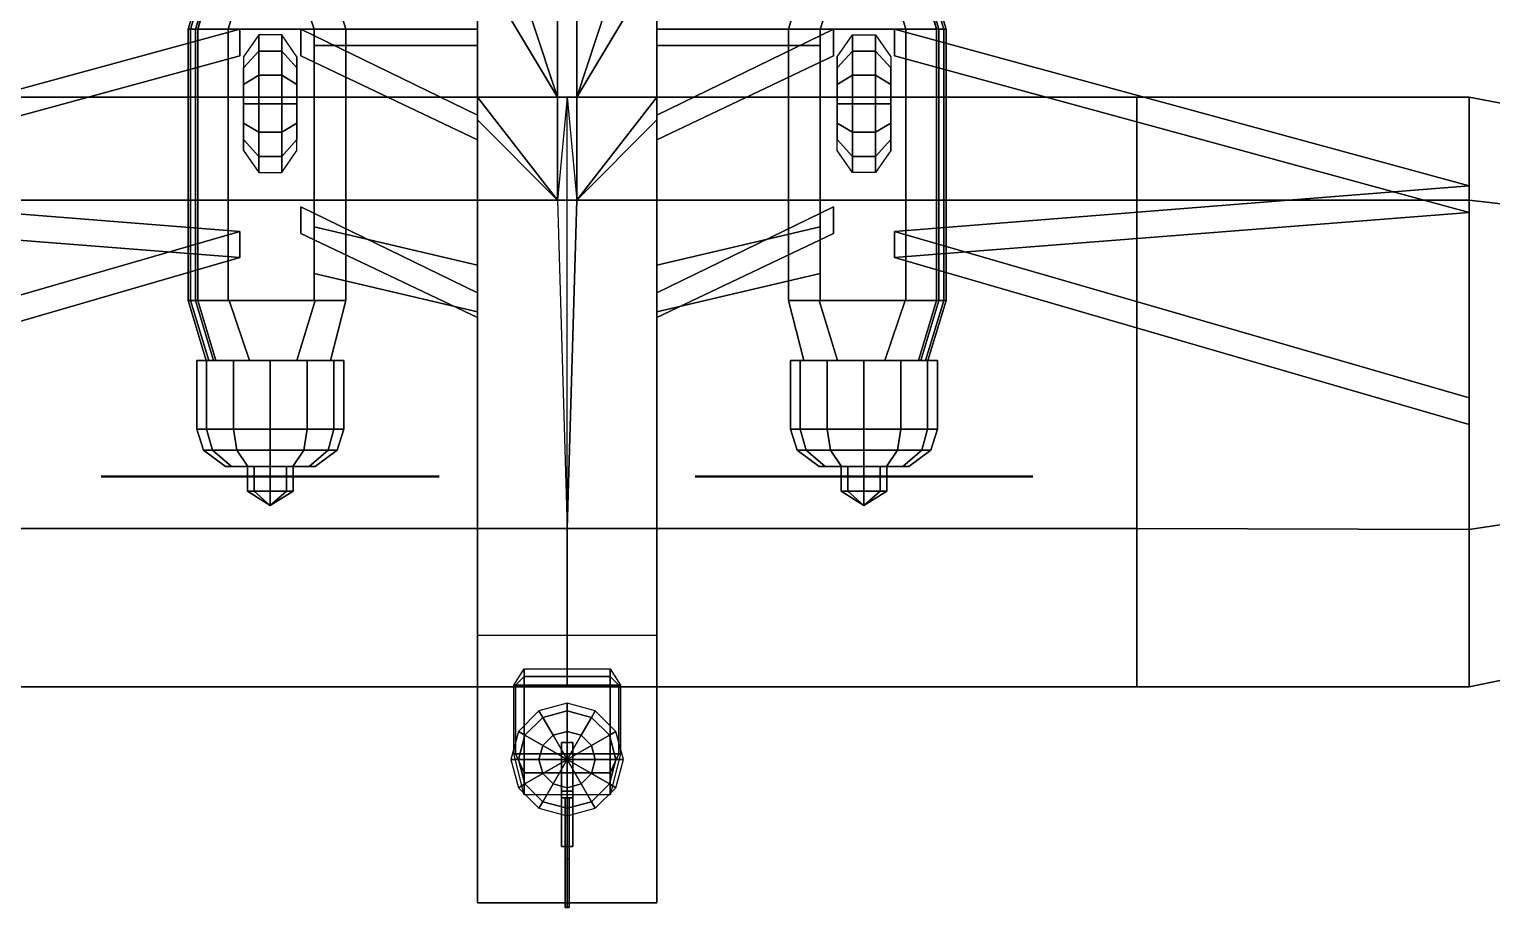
# Model space of a CAD drawing. Header units: millimetres. Extents: x -18 to 18, y -11.8 to 33.2.
# Drawn here: x -5.63 to 9.69, y -2.7 to 6.45 of the extents above; entities that cross this region are included whole.
import ezdxf

# ---------------------------------------------------------------- set-up
doc = ezdxf.new("R2010")
doc.units = ezdxf.units.MM
for name, color, linetype in [('mg', 1, 'Continuous'), ('prop', 1, 'Continuous'), ('turret', 2, 'Continuous'), ('wing1', 5, 'Continuous'), ('wing2', 6, 'Continuous')]:
    doc.layers.add(name, color=color, linetype=linetype)

msp = doc.modelspace()

# ---------------------------------------------------------------- linework, layer by layer
for points in [[(-0.62, 7.31, 2.4), (-0.94, 7.14, 2.15), (-0.94, 7.14, 2.15), (-0.1, 5.74, 2.57)], [(-0.62, 7.31, 2.4), (-0.1, 5.74, 2.57), (-0.1, 5.74, 2.57), (-0.1, 7.04, 2.51)], [(0.1, 7.04, 2.51), (0.1, 5.74, 2.57), (0.1, 5.74, 2.57), (0.62, 7.31, 2.4)], [(0.62, 7.31, 2.4), (0.1, 5.74, 2.57), (0.1, 5.74, 2.57), (0.94, 7.14, 2.15)], [(-0.94, -2.7, -0.67), (-0.94, 7.14, -0.67), (0.94, 7.14, -0.67), (0.94, -2.7, -0.67)], [(-0.94, 5.74, 2.07), (-0.94, 7.14, -0.67), (-0.94, -2.7, -0.67), (-0.94, -2.7, 2.07)], [(-0.94, 7.14, 2.15), (-0.94, 7.14, -0.67), (-0.94, 5.74, 2.07), (-0.94, 5.74, 2.29)], [(-0.94, 7.14, 2.15), (-0.94, 5.74, 2.29), (-0.94, 5.74, 2.29), (-0.1, 5.74, 2.57)], [(0.94, 7.14, 2.15), (0.1, 5.74, 2.57), (0.1, 5.74, 2.57), (0.94, 5.74, 2.29)], [(0.94, -2.7, -0.67), (0.94, 7.14, -0.67), (0.94, 5.74, 2.07), (0.94, -2.7, 2.07)], [(0.94, 5.74, 2.07), (0.94, 7.14, -0.67), (0.94, 7.14, 2.15), (0.94, 5.74, 2.29)], [(-0.1, 7.04, 2.51), (-0.1, 5.74, 2.57), (0.1, 5.74, 2.57), (0.1, 7.04, 2.51)], [(-0.94, 5.74, 2.29), (-0.94, 5.74, 2.07), (-0.94, 5.39, 2.07), (-0.94, 5.5, 2.29)], [(-0.1, 5.74, 2.57), (-0.94, 5.74, 2.29), (-0.94, 5.74, 2.29), (-0.1, 4.66, 2.57)], [(-0.94, 5.74, 2.29), (-0.94, 5.5, 2.29), (-0.94, 5.5, 2.29), (-0.1, 4.66, 2.57)], [(-0.1, 5.74, 2.57), (-0.1, 4.66, 2.57), (0.1, 4.66, 2.57), (0.1, 5.74, 2.57)], [(0.1, 5.74, 2.57), (0.1, 4.66, 2.57), (0.1, 4.66, 2.57), (0.94, 5.74, 2.29)], [(0.94, 5.74, 2.29), (0.1, 4.66, 2.57), (0.1, 4.66, 2.57), (0.94, 5.5, 2.29)], [(0.94, 5.39, 2.07), (0.94, 5.74, 2.07), (0.94, 5.74, 2.29), (0.94, 5.5, 2.29)], [(-0.1, 4.66, 2.57), (0, 1.22, 2.57), (0, 1.22, 2.57), (0.1, 4.66, 2.57)], [(0.94, -2.7, 2.07), (0.94, 0.1, 2.07), (-0.94, 0.1, 2.07), (-0.94, -2.7, 2.07)], [(-0.45, -0.33, -0.93), (-0.54, -0.42, -0.93), (-0.56, -0.42, -0.67), (-0.45, -0.25, -0.67)], [(0.45, -0.25, -0.67), (0.45, -0.33, -0.93), (-0.45, -0.33, -0.93), (-0.45, -0.25, -0.67)], [(0.54, -0.42, -0.93), (0.45, -0.33, -0.93), (0.45, -0.25, -0.67), (0.56, -0.42, -0.67)], [(-0.54, -0.42, -0.93), (-0.54, -1.14, -0.93), (-0.56, -1.14, -0.67), (-0.56, -0.42, -0.67)], [(-0.45, -0.42, -1.05), (-0.45, -0.42, -1.05), (-0.54, -0.42, -0.93), (-0.45, -0.33, -0.93)], [(-0.45, -0.42, -1.05), (-0.45, -1.14, -1.05), (-0.54, -1.14, -0.93), (-0.54, -0.42, -0.93)], [(0.45, -0.33, -0.93), (0.45, -0.42, -1.05), (-0.45, -0.42, -1.05), (-0.45, -0.33, -0.93)], [(0.45, -0.42, -1.05), (0.45, -1.14, -1.05), (-0.45, -1.14, -1.05), (-0.45, -0.42, -1.05)], [(0.45, -0.42, -1.05), (0.45, -0.42, -1.05), (0.45, -0.33, -0.93), (0.54, -0.42, -0.93)], [(0.45, -1.14, -1.05), (0.45, -0.42, -1.05), (0.54, -0.42, -0.93), (0.54, -1.14, -0.93)], [(0.54, -1.14, -0.93), (0.54, -0.42, -0.93), (0.56, -0.42, -0.67), (0.56, -1.14, -0.67)], [(-0.54, -1.14, -0.93), (-0.45, -1.34, -0.93), (-0.45, -1.57, -0.67), (-0.56, -1.14, -0.67)], [(-0.45, -1.14, -1.05), (-0.45, -1.14, -1.05), (-0.45, -1.34, -0.93), (-0.54, -1.14, -0.93)], [(0.45, -1.14, -1.05), (0.45, -1.34, -0.93), (-0.45, -1.34, -0.93), (-0.45, -1.14, -1.05)], [(0.45, -1.14, -1.05), (0.45, -1.14, -1.05), (0.54, -1.14, -0.93), (0.45, -1.34, -0.93)], [(0.45, -1.34, -0.93), (0.54, -1.14, -0.93), (0.56, -1.14, -0.67), (0.45, -1.57, -0.67)], [(0.45, -1.34, -0.93), (0.45, -1.57, -0.67), (-0.45, -1.57, -0.67), (-0.45, -1.34, -0.93)]]:
    msp.add_3dface(points)
at = {"layer": 'mg'}
for points in [[(-0.06, -1.6, -0.85), (-0.06, -1.02, -0.85), (0.06, -1.02, -0.85), (0.06, -1.6, -0.85)], [(-0.06, -1.02, -0.71), (-0.06, -1.02, -0.85), (-0.06, -1.6, -0.85), (-0.06, -1.6, -0.71)], [(0.06, -1.6, -0.71), (0.06, -1.02, -0.71), (-0.06, -1.02, -0.71), (-0.06, -1.6, -0.71)], [(0.06, -1.6, -0.85), (0.06, -1.02, -0.85), (0.06, -1.02, -0.71), (0.06, -1.6, -0.71)], [(0.06, -2.11, 2.42), (0.06, -1.53, 2.42), (-0.06, -1.53, 2.42), (-0.06, -2.11, 2.42)], [(-0.06, -1.53, 2.42), (-0.06, -1.53, 2.28), (-0.06, -2.11, 2.28), (-0.06, -2.11, 2.42)], [(-0.06, -2.11, 2.28), (-0.06, -1.53, 2.28), (0.06, -1.53, 2.28), (0.06, -2.11, 2.28)], [(0.06, -2.11, 2.28), (0.06, -1.53, 2.28), (0.06, -1.53, 2.42), (0.06, -2.11, 2.42)], [(-0.06, -1.6, -0.71), (-0.06, -1.6, -0.85), (0.06, -1.6, -0.85), (0.06, -1.6, -0.71)], [(-0.02, -2.24, -0.77), (0, -2.24, -0.75), (0, -1.6, -0.75), (-0.02, -1.6, -0.77)], [(0, -2.24, -0.79), (-0.02, -2.24, -0.77), (-0.02, -1.6, -0.77), (0, -1.6, -0.79)], [(0, -2.24, -0.75), (0.02, -2.24, -0.77), (0.02, -1.6, -0.77), (0, -1.6, -0.75)], [(0.02, -2.24, -0.77), (0, -2.24, -0.79), (0, -1.6, -0.79), (0.02, -1.6, -0.77)], [(-0.06, -2.11, 2.42), (-0.06, -2.11, 2.28), (0.06, -2.11, 2.28), (0.06, -2.11, 2.42)], [(0, -2.75, 2.34), (-0.02, -2.75, 2.36), (-0.02, -2.11, 2.36), (0, -2.11, 2.34)], [(-0.02, -2.75, 2.36), (0, -2.75, 2.38), (0, -2.11, 2.38), (-0.02, -2.11, 2.36)], [(0.02, -2.75, 2.36), (0, -2.75, 2.34), (0, -2.11, 2.34), (0.02, -2.11, 2.36)], [(0, -2.75, 2.38), (0.02, -2.75, 2.36), (0.02, -2.11, 2.36), (0, -2.11, 2.38)], [(-0.02, -2.24, -0.77), (0, -2.24, -0.79), (0.02, -2.24, -0.77), (0, -2.24, -0.75)]]:
    msp.add_3dface(points, dxfattribs=at)
at = {"layer": 'prop'}
for points in [[(-1.34, 1.77, -0.08), (-4.362, 1.77, -1.332), (-4.88, 1.77, -0.08), (-1.858, 1.77, 1.172)], [(-1.858, 1.77, 1.172), (-4.88, 1.77, -0.08), (-4.362, 1.77, 1.172), (-3.11, 1.77, 1.69)], [(-4.362, 1.76, -1.332), (-3.11, 1.76, -1.85), (-1.858, 1.76, -1.332), (-4.88, 1.76, -0.08)], [(-4.88, 1.76, -0.08), (-1.858, 1.76, -1.332), (-1.34, 1.76, -0.08), (-4.362, 1.76, 1.172)], [(-1.858, 1.77, -1.332), (-3.11, 1.77, -1.85), (-4.362, 1.77, -1.332), (-1.34, 1.77, -0.08)], [(-4.362, 1.76, 1.172), (-1.34, 1.76, -0.08), (-1.858, 1.76, 1.172), (-3.11, 1.76, 1.69)], [(4.362, 1.77, 1.172), (1.34, 1.77, -0.08), (1.858, 1.77, 1.172), (3.11, 1.77, 1.69)], [(4.88, 1.77, -0.08), (1.858, 1.77, -1.332), (1.34, 1.77, -0.08), (4.362, 1.77, 1.172)], [(1.858, 1.76, -1.332), (3.11, 1.76, -1.85), (4.362, 1.76, -1.332), (1.34, 1.76, -0.08)], [(1.34, 1.76, -0.08), (4.362, 1.76, -1.332), (4.88, 1.76, -0.08), (1.858, 1.76, 1.172)], [(4.362, 1.77, -1.332), (3.11, 1.77, -1.85), (1.858, 1.77, -1.332), (4.88, 1.77, -0.08)], [(1.858, 1.76, 1.172), (4.88, 1.76, -0.08), (4.362, 1.76, 1.172), (3.11, 1.76, 1.69)]]:
    msp.add_3dface(points, dxfattribs=at)
at = {"layer": 'turret'}
for points in [[(0, -0.689, 2.365), (0, -0.61, 2.07), (-0.295, -0.689, 2.07), (-0.255, -0.758, 2.365)], [(0.255, -0.758, 2.365), (0.295, -0.689, 2.07), (0, -0.61, 2.07), (0, -0.689, 2.365)], [(-0.255, -0.758, 2.365), (-0.295, -0.689, 2.07), (-0.511, -0.905, 2.07), (-0.443, -0.945, 2.365)], [(-0.147, -0.945, 2.581), (-0.255, -0.758, 2.365), (-0.443, -0.945, 2.365), (-0.255, -1.052, 2.581)], [(0, -0.905, 2.581), (0, -0.689, 2.365), (-0.255, -0.758, 2.365), (-0.147, -0.945, 2.581)], [(0.147, -0.945, 2.581), (0.255, -0.758, 2.365), (0, -0.689, 2.365), (0, -0.905, 2.581)], [(0.255, -1.052, 2.581), (0.443, -0.945, 2.365), (0.255, -0.758, 2.365), (0.147, -0.945, 2.581)], [(0.443, -0.945, 2.365), (0.511, -0.905, 2.07), (0.295, -0.689, 2.07), (0.255, -0.758, 2.365)], [(-0.443, -0.945, 2.365), (-0.511, -0.905, 2.07), (-0.59, -1.2, 2.07), (-0.511, -1.2, 2.365)], [(0, -1.2, 2.66), (0, -0.905, 2.581), (-0.147, -0.945, 2.581), (0, -1.2, 2.66)], [(0, -1.2, 2.66), (0.147, -0.945, 2.581), (0, -0.905, 2.581), (0, -1.2, 2.66)], [(0.511, -1.2, 2.365), (0.59, -1.2, 2.07), (0.511, -0.905, 2.07), (0.443, -0.945, 2.365)], [(-0.255, -1.052, 2.581), (-0.443, -0.945, 2.365), (-0.511, -1.2, 2.365), (-0.295, -1.2, 2.581)], [(0, -1.2, 2.66), (-0.255, -1.052, 2.581), (-0.295, -1.2, 2.581), (0, -1.2, 2.66)], [(0, -1.2, 2.66), (-0.147, -0.945, 2.581), (-0.255, -1.052, 2.581), (0, -1.2, 2.66)], [(0, -1.2, 2.66), (0.255, -1.052, 2.581), (0.147, -0.945, 2.581), (0, -1.2, 2.66)], [(0, -1.2, 2.66), (0.295, -1.2, 2.581), (0.255, -1.052, 2.581), (0, -1.2, 2.66)], [(0.295, -1.2, 2.581), (0.511, -1.2, 2.365), (0.443, -0.945, 2.365), (0.255, -1.052, 2.581)], [(-0.511, -1.2, 2.365), (-0.59, -1.2, 2.07), (-0.511, -1.495, 2.07), (-0.443, -1.455, 2.365)], [(-0.295, -1.2, 2.581), (-0.511, -1.2, 2.365), (-0.443, -1.455, 2.365), (-0.255, -1.347, 2.581)], [(0, -1.2, 2.66), (-0.295, -1.2, 2.581), (-0.255, -1.347, 2.581), (0, -1.2, 2.66)], [(0, -1.2, 2.66), (-0.255, -1.347, 2.581), (-0.147, -1.455, 2.581), (0, -1.2, 2.66)], [(0, -1.2, 2.66), (-0.147, -1.455, 2.581), (0, -1.495, 2.581), (0, -1.2, 2.66)], [(0, -1.2, 2.66), (0, -1.495, 2.581), (0.147, -1.455, 2.581), (0, -1.2, 2.66)], [(0, -1.2, 2.66), (0.147, -1.455, 2.581), (0.255, -1.347, 2.581), (0, -1.2, 2.66)], [(0, -1.2, 2.66), (0.255, -1.347, 2.581), (0.295, -1.2, 2.581), (0, -1.2, 2.66)], [(0.255, -1.347, 2.581), (0.443, -1.455, 2.365), (0.511, -1.2, 2.365), (0.295, -1.2, 2.581)], [(0.443, -1.455, 2.365), (0.511, -1.495, 2.07), (0.59, -1.2, 2.07), (0.511, -1.2, 2.365)], [(-0.255, -1.347, 2.581), (-0.443, -1.455, 2.365), (-0.255, -1.643, 2.365), (-0.147, -1.455, 2.581)], [(0.147, -1.455, 2.581), (0.255, -1.643, 2.365), (0.443, -1.455, 2.365), (0.255, -1.347, 2.581)], [(-0.443, -1.455, 2.365), (-0.511, -1.495, 2.07), (-0.295, -1.711, 2.07), (-0.255, -1.643, 2.365)], [(-0.147, -1.455, 2.581), (-0.255, -1.643, 2.365), (0, -1.711, 2.365), (0, -1.495, 2.581)], [(0, -1.495, 2.581), (0, -1.711, 2.365), (0.255, -1.643, 2.365), (0.147, -1.455, 2.581)], [(0.255, -1.643, 2.365), (0.295, -1.711, 2.07), (0.511, -1.495, 2.07), (0.443, -1.455, 2.365)], [(-0.255, -1.643, 2.365), (-0.295, -1.711, 2.07), (0, -1.79, 2.07), (0, -1.711, 2.365)], [(0, -1.711, 2.365), (0, -1.79, 2.07), (0.295, -1.711, 2.07), (0.255, -1.643, 2.365)]]:
    msp.add_3dface(points, dxfattribs=at)
at = {"layer": 'wing1'}
for points in [[(2.861, 7.08, 0.581), (2.509, 7.08, 0.229), (2.32, 6.45, 0.44), (2.65, 6.45, 0.73)], [(2.509, 7.08, 0.229), (2.509, 7.08, -0.269), (2.32, 6.45, -0.38), (2.32, 6.45, 0.44)], [(2.509, 7.08, -0.269), (2.861, 7.08, -0.621), (2.65, 6.45, -0.67), (2.32, 6.45, -0.38)], [(3.359, 7.08, 0.581), (2.861, 7.08, 0.581), (2.65, 6.45, 0.73), (3.55, 6.45, 0.73)], [(2.861, 7.08, -0.621), (3.359, 7.08, -0.621), (3.55, 6.45, -0.67), (2.65, 6.45, -0.67)], [(3.711, 7.08, 0.229), (3.359, 7.08, 0.581), (3.55, 6.45, 0.73), (3.87, 6.45, 0.44)], [(3.359, 7.08, -0.621), (3.711, 7.08, -0.269), (3.87, 6.45, -0.38), (3.55, 6.45, -0.67)], [(3.895, 6.45, -0.123), (3.87, 6.45, -0.08), (3.68, 7.08, -0.08), (3.705, 7.08, -0.123)], [(3.87, 6.45, -0.08), (3.895, 6.45, -0.037), (3.705, 7.08, -0.037), (3.68, 7.08, -0.08)], [(3.945, 6.45, -0.123), (3.895, 6.45, -0.123), (3.705, 7.08, -0.123), (3.755, 7.08, -0.123)], [(3.895, 6.45, -0.037), (3.945, 6.45, -0.037), (3.755, 7.08, -0.037), (3.705, 7.08, -0.037)], [(3.711, 7.08, -0.269), (3.711, 7.08, 0.229), (3.87, 6.45, 0.44), (3.87, 6.45, -0.38)], [(3.97, 6.45, -0.08), (3.945, 6.45, -0.123), (3.755, 7.08, -0.123), (3.78, 7.08, -0.08)], [(3.945, 6.45, -0.037), (3.97, 6.45, -0.08), (3.78, 7.08, -0.08), (3.755, 7.08, -0.037)], [(2.65, 6.45, -0.42), (0.94, 6.45, -0.42), (0.94, 6.28, -0.22), (2.65, 6.28, -0.29)], [(2.65, 6.28, -0.67), (0.94, 6.28, -0.67), (0.94, 6.45, -0.42), (2.65, 6.45, -0.42)], [(0.94, 5.29, 1.62), (0.94, 5.55, 1.62), (2.79, 6.45, -0.55), (2.79, 6.17, -0.55)], [(2.79, 6.45, -0.41), (2.79, 6.45, -0.55), (0.94, 5.55, 1.62), (0.94, 5.55, 1.74)], [(2.79, 6.17, -0.41), (2.79, 6.45, -0.41), (0.94, 5.55, 1.74), (0.94, 5.29, 1.74)], [(2.32, 3.61, 0.44), (2.65, 3.61, 0.73), (2.65, 6.45, 0.73), (2.32, 6.45, 0.44)], [(2.32, 6.45, -0.38), (2.65, 6.45, -0.67), (2.65, 3.61, -0.67), (2.32, 3.61, -0.38)], [(2.32, 6.45, 0.44), (2.32, 6.45, -0.38), (2.32, 3.61, -0.38), (2.32, 3.61, 0.44)], [(2.65, 6.45, -0.81), (2.65, 3.61, -0.81), (2.65, 3.61, -0.67), (2.65, 6.45, -0.67)], [(3.55, 6.45, -0.67), (3.55, 6.45, -0.81), (2.65, 6.45, -0.81), (2.65, 6.45, -0.67)], [(3.55, 6.45, -0.81), (3.55, 3.61, -0.81), (2.65, 3.61, -0.81), (2.65, 6.45, -0.81)], [(2.65, 6.45, 0.73), (2.65, 3.61, 0.73), (3.55, 3.61, 0.73), (3.55, 6.45, 0.73)], [(3.43, 6.45, -0.41), (3.43, 6.17, -0.41), (9.45, 4.53, 2.3), (9.45, 4.81, 2.3)], [(9.45, 4.81, 2.3), (9.45, 4.81, 2.15), (3.43, 6.45, -0.55), (3.43, 6.45, -0.41)], [(9.45, 4.81, 2.15), (9.45, 4.53, 2.15), (3.43, 6.17, -0.55), (3.43, 6.45, -0.55)], [(3.55, 3.61, -0.67), (3.55, 3.61, -0.81), (3.55, 6.45, -0.81), (3.55, 6.45, -0.67)], [(3.55, 6.45, 0.73), (3.55, 3.61, 0.73), (3.87, 3.61, 0.44), (3.87, 6.45, 0.44)], [(3.55, 3.61, -0.67), (3.55, 6.45, -0.67), (3.87, 6.45, -0.38), (3.87, 3.61, -0.38)], [(3.87, 3.61, -0.38), (3.87, 6.45, -0.38), (3.87, 6.45, 0.44), (3.87, 3.61, 0.44)], [(3.895, 6.45, -0.037), (3.87, 6.45, -0.08), (3.87, 3.61, -0.08), (3.895, 3.61, -0.037)], [(3.87, 6.45, -0.08), (3.895, 6.45, -0.123), (3.895, 3.61, -0.123), (3.87, 3.61, -0.08)], [(3.945, 6.45, -0.037), (3.895, 6.45, -0.037), (3.895, 3.61, -0.037), (3.945, 3.61, -0.037)], [(3.895, 6.45, -0.123), (3.945, 6.45, -0.123), (3.945, 3.61, -0.123), (3.895, 3.61, -0.123)], [(3.97, 6.45, -0.08), (3.945, 6.45, -0.037), (3.945, 3.61, -0.037), (3.97, 3.61, -0.08)], [(3.945, 6.45, -0.123), (3.97, 6.45, -0.08), (3.97, 3.61, -0.08), (3.945, 3.61, -0.123)], [(2.99, 6.391, -0.668), (2.99, 6.222, -0.922), (2.83, 6.045, -0.745), (2.83, 6.16, -0.573)], [(2.99, 6.222, -0.922), (2.99, 6.391, -0.668), (3.23, 6.391, -0.668), (3.23, 6.222, -0.922)], [(3.23, 6.222, -0.922), (3.23, 6.391, -0.668), (3.39, 6.16, -0.573), (3.39, 6.045, -0.745)], [(0.94, 6.28, -0.22), (0.94, 3.98, -0.22), (2.65, 4.38, -0.29), (2.65, 6.28, -0.29)], [(2.65, 4.38, -0.67), (0.94, 3.98, -0.67), (0.94, 6.28, -0.67), (2.65, 6.28, -0.67)], [(0.94, 5.29, 1.74), (0.94, 5.29, 1.62), (2.79, 6.17, -0.55), (2.79, 6.17, -0.41)], [(2.99, 6.222, -0.922), (2.99, 5.968, -1.091), (2.83, 5.873, -0.86), (2.83, 6.045, -0.745)], [(2.83, 6.045, -0.745), (2.83, 5.467, -0.86), (2.83, 5.295, -0.745), (2.83, 6.16, -0.573)], [(2.99, 5.968, -1.091), (2.99, 6.222, -0.922), (3.23, 6.222, -0.922), (3.23, 5.968, -1.091)], [(3.23, 5.968, -1.091), (3.23, 6.222, -0.922), (3.39, 6.045, -0.745), (3.39, 5.873, -0.86)], [(3.43, 6.17, -0.41), (3.43, 6.17, -0.55), (9.45, 4.53, 2.15), (9.45, 4.53, 2.3)], [(2.83, 5.873, -0.86), (2.83, 5.67, -0.9), (2.83, 5.467, -0.86), (2.83, 6.045, -0.745)], [(3.39, 5.295, -0.745), (3.39, 5.873, -0.86), (3.39, 6.045, -0.745), (3.39, 5.18, -0.573)], [(2.99, 5.968, -1.091), (2.99, 5.67, -1.15), (2.83, 5.67, -0.9), (2.83, 5.873, -0.86)], [(2.99, 5.67, -1.15), (2.99, 5.968, -1.091), (3.23, 5.968, -1.091), (3.23, 5.67, -1.15)], [(3.23, 5.67, -1.15), (3.23, 5.968, -1.091), (3.39, 5.873, -0.86), (3.39, 5.67, -0.9)], [(3.39, 5.467, -0.86), (3.39, 5.67, -0.9), (3.39, 5.873, -0.86), (3.39, 5.295, -0.745)], [(5.97, 5.74, 2.23), (0, 5.74, 2.23), (0.1, 4.66, 2.57), (5.97, 4.66, 2.5)], [(5.97, 4.66, 1.74), (0, 4.66, 1.74), (0, 5.74, 2.23), (5.97, 5.74, 2.23)], [(2.99, 5.67, -1.15), (2.99, 5.372, -1.091), (2.83, 5.467, -0.86), (2.83, 5.67, -0.9)], [(2.99, 5.372, -1.091), (2.99, 5.67, -1.15), (3.23, 5.67, -1.15), (3.23, 5.372, -1.091)], [(3.23, 5.372, -1.091), (3.23, 5.67, -1.15), (3.39, 5.67, -0.9), (3.39, 5.467, -0.86)], [(9.45, 5.74, 2.55), (5.97, 5.74, 2.23), (5.97, 4.66, 2.5), (9.45, 4.66, 2.77)], [(9.45, 4.66, 2.16), (5.97, 4.66, 1.74), (5.97, 5.74, 2.23), (9.45, 5.74, 2.55)], [(17.4, 4.23, 3.25), (9.45, 5.74, 2.55), (9.45, 4.66, 2.77), (17.4, 3.74, 3.37)], [(17.4, 3.74, 3.09), (9.45, 4.66, 2.16), (9.45, 5.74, 2.55), (17.4, 4.23, 3.25)], [(2.99, 5.372, -1.091), (2.99, 5.118, -0.922), (2.83, 5.295, -0.745), (2.83, 5.467, -0.86)], [(2.99, 5.118, -0.922), (2.99, 5.372, -1.091), (3.23, 5.372, -1.091), (3.23, 5.118, -0.922)], [(3.23, 5.118, -0.922), (3.23, 5.372, -1.091), (3.39, 5.467, -0.86), (3.39, 5.295, -0.745)], [(2.99, 5.118, -0.922), (2.99, 4.949, -0.668), (2.83, 5.18, -0.573), (2.83, 5.295, -0.745)], [(3.23, 4.949, -0.668), (3.23, 5.118, -0.922), (3.39, 5.295, -0.745), (3.39, 5.18, -0.573)], [(2.99, 4.949, -0.668), (2.99, 5.118, -0.922), (3.23, 5.118, -0.922), (3.23, 4.949, -0.668)], [(9.45, 4.81, 2.3), (9.45, 4.81, 2.15), (3.43, 4.33, -0.55), (3.43, 4.33, -0.41)], [(9.45, 4.81, 2.15), (9.45, 4.53, 2.15), (3.43, 4.06, -0.55), (3.43, 4.33, -0.55)], [(3.43, 4.33, -0.41), (3.43, 4.06, -0.41), (9.45, 4.53, 2.3), (9.45, 4.81, 2.3)], [(0.1, 4.66, 2.57), (0, 1.22, 2.57), (5.97, 1.22, 2.5), (5.97, 4.66, 2.5)], [(5.97, 1.22, 1.74), (0, 1.22, 1.74), (0, 4.66, 1.74), (5.97, 4.66, 1.74)], [(5.97, 4.66, 2.5), (5.97, 1.22, 2.5), (9.45, 1.21, 2.77), (9.45, 4.66, 2.77)], [(9.45, 1.21, 2.16), (5.97, 1.22, 1.74), (5.97, 4.66, 1.74), (9.45, 4.66, 2.16)], [(9.45, 4.66, 2.77), (9.45, 1.21, 2.77), (17.4, 2.41, 3.37), (17.4, 3.74, 3.37)], [(17.4, 2.41, 3.09), (9.45, 1.21, 2.16), (9.45, 4.66, 2.16), (17.4, 3.74, 3.09)], [(2.79, 4.59, -0.41), (2.79, 4.59, -0.55), (0.94, 3.69, 1.62), (0.94, 3.69, 1.74)], [(0.94, 3.43, 1.62), (0.94, 3.69, 1.62), (2.79, 4.59, -0.55), (2.79, 4.31, -0.55)], [(2.79, 4.31, -0.41), (2.79, 4.59, -0.41), (0.94, 3.69, 1.74), (0.94, 3.43, 1.74)], [(3.43, 4.06, -0.41), (3.43, 4.06, -0.55), (9.45, 4.53, 2.15), (9.45, 4.53, 2.3)], [(2.65, 4.38, -0.29), (0.94, 3.98, -0.22), (0.94, 3.49, -0.42), (2.65, 3.89, -0.42)], [(2.65, 3.89, -0.42), (0.94, 3.49, -0.42), (0.94, 3.98, -0.67), (2.65, 4.38, -0.67)], [(0.94, 3.43, 1.74), (0.94, 3.43, 1.62), (2.79, 4.31, -0.55), (2.79, 4.31, -0.41)], [(3.43, 4.33, -0.41), (3.43, 4.06, -0.41), (9.45, 2.31, 2.3), (9.45, 2.59, 2.3)], [(9.45, 2.59, 2.15), (9.45, 2.31, 2.15), (3.43, 4.06, -0.55), (3.43, 4.33, -0.55)], [(9.45, 2.59, 2.3), (9.45, 2.59, 2.15), (3.43, 4.33, -0.55), (3.43, 4.33, -0.41)], [(3.43, 4.06, -0.41), (3.43, 4.06, -0.55), (9.45, 2.31, 2.15), (9.45, 2.31, 2.3)], [(2.479, 2.98, 0.229), (2.831, 2.98, 0.581), (2.64, 3.61, 0.73), (2.32, 3.61, 0.44)], [(2.479, 2.98, -0.269), (2.479, 2.98, 0.229), (2.32, 3.61, 0.44), (2.32, 3.61, -0.38)], [(2.831, 2.98, -0.621), (2.479, 2.98, -0.269), (2.32, 3.61, -0.38), (2.64, 3.61, -0.67)], [(2.831, 2.98, 0.581), (3.329, 2.98, 0.581), (3.54, 3.61, 0.73), (2.64, 3.61, 0.73)], [(3.329, 2.98, -0.621), (2.831, 2.98, -0.621), (2.64, 3.61, -0.67), (3.54, 3.61, -0.67)], [(2.65, 3.61, -0.67), (2.65, 3.61, -0.81), (3.55, 3.61, -0.81), (3.55, 3.61, -0.67)], [(3.329, 2.98, 0.581), (3.681, 2.98, 0.229), (3.87, 3.61, 0.44), (3.54, 3.61, 0.73)], [(3.681, 2.98, -0.269), (3.329, 2.98, -0.621), (3.54, 3.61, -0.67), (3.87, 3.61, -0.38)], [(3.895, 3.61, -0.037), (3.87, 3.61, -0.08), (3.68, 2.98, -0.08), (3.705, 2.98, -0.037)], [(3.87, 3.61, -0.08), (3.895, 3.61, -0.123), (3.705, 2.98, -0.123), (3.68, 2.98, -0.08)], [(3.681, 2.98, 0.229), (3.681, 2.98, -0.269), (3.87, 3.61, -0.38), (3.87, 3.61, 0.44)], [(3.945, 3.61, -0.037), (3.895, 3.61, -0.037), (3.705, 2.98, -0.037), (3.755, 2.98, -0.037)], [(3.895, 3.61, -0.123), (3.945, 3.61, -0.123), (3.755, 2.98, -0.123), (3.705, 2.98, -0.123)], [(3.97, 3.61, -0.08), (3.945, 3.61, -0.037), (3.755, 2.98, -0.037), (3.78, 2.98, -0.08)], [(3.945, 3.61, -0.123), (3.97, 3.61, -0.08), (3.78, 2.98, -0.08), (3.755, 2.98, -0.123)], [(2.34, 2.26, -0.08), (2.443, 2.26, 0.305), (2.443, 2.98, 0.305), (2.34, 2.98, -0.08)], [(2.443, 2.26, -0.465), (2.34, 2.26, -0.08), (2.34, 2.98, -0.08), (2.443, 2.98, -0.465)], [(2.443, 2.26, 0.305), (2.725, 2.26, 0.587), (2.725, 2.98, 0.587), (2.443, 2.98, 0.305)], [(2.725, 2.26, -0.747), (2.443, 2.26, -0.465), (2.443, 2.98, -0.465), (2.725, 2.98, -0.747)], [(3.11, 2.26, -0.85), (2.725, 2.26, -0.747), (2.725, 2.98, -0.747), (3.11, 2.98, -0.85)], [(2.725, 2.26, 0.587), (3.11, 2.26, 0.69), (3.11, 2.98, 0.69), (2.725, 2.98, 0.587)], [(3.495, 2.26, -0.747), (3.11, 2.26, -0.85), (3.11, 2.98, -0.85), (3.495, 2.98, -0.747)], [(3.11, 2.26, 0.69), (3.495, 2.26, 0.587), (3.495, 2.98, 0.587), (3.11, 2.98, 0.69)], [(3.495, 2.26, 0.587), (3.777, 2.26, 0.305), (3.777, 2.98, 0.305), (3.495, 2.98, 0.587)], [(3.777, 2.26, -0.465), (3.495, 2.26, -0.747), (3.495, 2.98, -0.747), (3.777, 2.98, -0.465)], [(3.777, 2.26, 0.305), (3.88, 2.26, -0.08), (3.88, 2.98, -0.08), (3.777, 2.98, 0.305)], [(3.88, 2.26, -0.08), (3.777, 2.26, -0.465), (3.777, 2.98, -0.465), (3.88, 2.98, -0.08)], [(17.4, 2.41, 3.37), (9.45, 1.21, 2.77), (9.45, -0.44, 2.55), (17.4, 1.2, 3.25)], [(17.4, 1.2, 3.25), (9.45, -0.44, 2.55), (9.45, 1.21, 2.16), (17.4, 2.41, 3.09)], [(2.34, 2.26, -0.08), (2.443, 2.26, -0.465), (2.504, 2.04, -0.43), (2.41, 2.04, -0.08)], [(2.443, 2.26, 0.305), (2.34, 2.26, -0.08), (2.41, 2.04, -0.08), (2.504, 2.04, 0.27)], [(2.725, 2.26, 0.587), (2.443, 2.26, 0.305), (2.504, 2.04, 0.27), (2.76, 2.04, 0.526)], [(2.443, 2.26, -0.465), (2.725, 2.26, -0.747), (2.76, 2.04, -0.686), (2.504, 2.04, -0.43)], [(2.725, 2.26, -0.747), (3.11, 2.26, -0.85), (3.11, 2.04, -0.78), (2.76, 2.04, -0.686)], [(3.11, 2.26, 0.69), (2.725, 2.26, 0.587), (2.76, 2.04, 0.526), (3.11, 2.04, 0.62)], [(3.11, 2.26, -0.85), (3.495, 2.26, -0.747), (3.46, 2.04, -0.686), (3.11, 2.04, -0.78)], [(3.495, 2.26, 0.587), (3.11, 2.26, 0.69), (3.11, 2.04, 0.62), (3.46, 2.04, 0.526)], [(3.777, 2.26, 0.305), (3.495, 2.26, 0.587), (3.46, 2.04, 0.526), (3.716, 2.04, 0.27)], [(3.495, 2.26, -0.747), (3.777, 2.26, -0.465), (3.716, 2.04, -0.43), (3.46, 2.04, -0.686)], [(3.777, 2.26, -0.465), (3.88, 2.26, -0.08), (3.81, 2.04, -0.08), (3.716, 2.04, -0.43)], [(3.88, 2.26, -0.08), (3.777, 2.26, 0.305), (3.716, 2.04, 0.27), (3.81, 2.04, -0.08)], [(2.41, 2.04, -0.08), (2.504, 2.04, -0.43), (2.703, 1.87, -0.315), (2.64, 1.87, -0.08)], [(2.504, 2.04, 0.27), (2.41, 2.04, -0.08), (2.64, 1.87, -0.08), (2.703, 1.87, 0.155)], [(2.76, 2.04, 0.526), (2.504, 2.04, 0.27), (2.703, 1.87, 0.155), (2.875, 1.87, 0.327)], [(2.504, 2.04, -0.43), (2.76, 2.04, -0.686), (2.875, 1.87, -0.487), (2.703, 1.87, -0.315)], [(3.11, 2.04, 0.62), (2.76, 2.04, 0.526), (2.875, 1.87, 0.327), (3.11, 1.87, 0.39)], [(2.76, 2.04, -0.686), (3.11, 2.04, -0.78), (3.11, 1.87, -0.55), (2.875, 1.87, -0.487)], [(3.46, 2.04, 0.526), (3.11, 2.04, 0.62), (3.11, 1.87, 0.39), (3.345, 1.87, 0.327)], [(3.11, 2.04, -0.78), (3.46, 2.04, -0.686), (3.345, 1.87, -0.487), (3.11, 1.87, -0.55)], [(3.716, 2.04, 0.27), (3.46, 2.04, 0.526), (3.345, 1.87, 0.327), (3.517, 1.87, 0.155)], [(3.46, 2.04, -0.686), (3.716, 2.04, -0.43), (3.517, 1.87, -0.315), (3.345, 1.87, -0.487)], [(3.716, 2.04, -0.43), (3.81, 2.04, -0.08), (3.58, 1.87, -0.08), (3.517, 1.87, -0.315)], [(3.81, 2.04, -0.08), (3.716, 2.04, 0.27), (3.517, 1.87, 0.155), (3.58, 1.87, -0.08)], [(2.64, 1.87, -0.08), (2.703, 1.87, -0.315), (2.94, 1.87, -0.25), (2.87, 1.87, -0.08)], [(2.703, 1.87, 0.155), (2.64, 1.87, -0.08), (2.87, 1.87, -0.08), (2.94, 1.87, 0.09)], [(2.703, 1.87, -0.315), (2.875, 1.87, -0.487), (2.94, 1.87, -0.25)], [(2.875, 1.87, 0.327), (2.703, 1.87, 0.155), (2.94, 1.87, 0.09)], [(2.87, 1.61, -0.08), (2.94, 1.61, 0.09), (2.94, 1.87, 0.09), (2.87, 1.87, -0.08)], [(2.94, 1.61, -0.25), (2.87, 1.61, -0.08), (2.87, 1.87, -0.08), (2.94, 1.87, -0.25)], [(3.11, 1.87, 0.39), (2.875, 1.87, 0.327), (2.94, 1.87, 0.09), (3.11, 1.87, 0.16)], [(2.875, 1.87, -0.487), (3.11, 1.87, -0.55), (3.11, 1.87, -0.32), (2.94, 1.87, -0.25)], [(2.94, 1.61, 0.09), (3.11, 1.61, 0.16), (3.11, 1.87, 0.16), (2.94, 1.87, 0.09)], [(3.11, 1.61, -0.32), (2.94, 1.61, -0.25), (2.94, 1.87, -0.25), (3.11, 1.87, -0.32)], [(3.11, 1.61, 0.16), (3.28, 1.61, 0.09), (3.28, 1.87, 0.09), (3.11, 1.87, 0.16)], [(3.28, 1.61, -0.25), (3.11, 1.61, -0.32), (3.11, 1.87, -0.32), (3.28, 1.87, -0.25)], [(3.345, 1.87, 0.327), (3.11, 1.87, 0.39), (3.11, 1.87, 0.16), (3.28, 1.87, 0.09)], [(3.11, 1.87, -0.55), (3.345, 1.87, -0.487), (3.28, 1.87, -0.25), (3.11, 1.87, -0.32)], [(3.28, 1.61, 0.09), (3.35, 1.61, -0.08), (3.35, 1.87, -0.08), (3.28, 1.87, 0.09)], [(3.35, 1.61, -0.08), (3.28, 1.61, -0.25), (3.28, 1.87, -0.25), (3.35, 1.87, -0.08)], [(3.517, 1.87, 0.155), (3.345, 1.87, 0.327), (3.28, 1.87, 0.09)], [(3.58, 1.87, -0.08), (3.517, 1.87, 0.155), (3.28, 1.87, 0.09), (3.35, 1.87, -0.08)], [(3.517, 1.87, -0.315), (3.58, 1.87, -0.08), (3.35, 1.87, -0.08), (3.28, 1.87, -0.25)], [(3.345, 1.87, -0.487), (3.517, 1.87, -0.315), (3.28, 1.87, -0.25)], [(2.87, 1.61, -0.08), (2.94, 1.61, -0.25), (3.11, 1.46, -0.08)], [(2.94, 1.61, 0.09), (2.87, 1.61, -0.08), (3.11, 1.46, -0.08)], [(2.94, 1.61, -0.25), (3.11, 1.61, -0.32), (3.11, 1.46, -0.08)], [(3.11, 1.61, 0.16), (2.94, 1.61, 0.09), (3.11, 1.46, -0.08)], [(3.11, 1.61, -0.32), (3.28, 1.61, -0.25), (3.11, 1.46, -0.08)], [(3.28, 1.61, -0.25), (3.35, 1.61, -0.08), (3.11, 1.46, -0.08)], [(3.35, 1.61, -0.08), (3.28, 1.61, 0.09), (3.11, 1.46, -0.08)], [(3.28, 1.61, 0.09), (3.11, 1.61, 0.16), (3.11, 1.46, -0.08)], [(5.97, 1.22, 2.5), (0, 1.22, 2.57), (0, -0.44, 2.23), (5.97, -0.44, 2.23)], [(5.97, -0.44, 2.23), (0, -0.44, 2.23), (0, 1.22, 1.74), (5.97, 1.22, 1.74)], [(9.45, 1.21, 2.77), (5.97, 1.22, 2.5), (5.97, -0.44, 2.23), (9.45, -0.44, 2.55)], [(9.45, -0.44, 2.55), (5.97, -0.44, 2.23), (5.97, 1.22, 1.74), (9.45, 1.21, 2.16)]]:
    msp.add_3dface(points, dxfattribs=at)
at = {"layer": 'wing2'}
for points in [[(-3.945, 6.45, -0.037), (-3.97, 6.45, -0.08), (-3.78, 7.08, -0.08), (-3.755, 7.08, -0.037)], [(-3.97, 6.45, -0.08), (-3.945, 6.45, -0.123), (-3.755, 7.08, -0.123), (-3.78, 7.08, -0.08)], [(-3.895, 6.45, -0.037), (-3.945, 6.45, -0.037), (-3.755, 7.08, -0.037), (-3.705, 7.08, -0.037)], [(-3.945, 6.45, -0.123), (-3.895, 6.45, -0.123), (-3.705, 7.08, -0.123), (-3.755, 7.08, -0.123)], [(-3.87, 6.45, -0.08), (-3.895, 6.45, -0.037), (-3.705, 7.08, -0.037), (-3.68, 7.08, -0.08)], [(-3.895, 6.45, -0.123), (-3.87, 6.45, -0.08), (-3.68, 7.08, -0.08), (-3.705, 7.08, -0.123)], [(-3.711, 7.08, 0.229), (-3.359, 7.08, 0.581), (-3.55, 6.45, 0.73), (-3.87, 6.45, 0.44)], [(-3.711, 7.08, -0.269), (-3.711, 7.08, 0.229), (-3.87, 6.45, 0.44), (-3.87, 6.45, -0.38)], [(-3.359, 7.08, -0.621), (-3.711, 7.08, -0.269), (-3.87, 6.45, -0.38), (-3.55, 6.45, -0.67)], [(-3.359, 7.08, 0.581), (-2.861, 7.08, 0.581), (-2.65, 6.45, 0.73), (-3.55, 6.45, 0.73)], [(-2.861, 7.08, -0.621), (-3.359, 7.08, -0.621), (-3.55, 6.45, -0.67), (-2.65, 6.45, -0.67)], [(-2.861, 7.08, 0.581), (-2.509, 7.08, 0.229), (-2.32, 6.45, 0.44), (-2.65, 6.45, 0.73)], [(-2.509, 7.08, -0.269), (-2.861, 7.08, -0.621), (-2.65, 6.45, -0.67), (-2.32, 6.45, -0.38)], [(-2.509, 7.08, 0.229), (-2.509, 7.08, -0.269), (-2.32, 6.45, -0.38), (-2.32, 6.45, 0.44)], [(-9.45, 4.81, 2.15), (-9.45, 4.53, 2.15), (-3.43, 6.17, -0.55), (-3.43, 6.45, -0.55)], [(-9.45, 4.81, 2.3), (-9.45, 4.81, 2.15), (-3.43, 6.45, -0.55), (-3.43, 6.45, -0.41)], [(-3.43, 6.45, -0.41), (-3.43, 6.17, -0.41), (-9.45, 4.53, 2.3), (-9.45, 4.81, 2.3)], [(-3.945, 6.45, -0.123), (-3.97, 6.45, -0.08), (-3.97, 3.61, -0.08), (-3.945, 3.61, -0.123)], [(-3.97, 6.45, -0.08), (-3.945, 6.45, -0.037), (-3.945, 3.61, -0.037), (-3.97, 3.61, -0.08)], [(-3.895, 6.45, -0.123), (-3.945, 6.45, -0.123), (-3.945, 3.61, -0.123), (-3.895, 3.61, -0.123)], [(-3.945, 6.45, -0.037), (-3.895, 6.45, -0.037), (-3.895, 3.61, -0.037), (-3.945, 3.61, -0.037)], [(-3.87, 6.45, -0.08), (-3.895, 6.45, -0.123), (-3.895, 3.61, -0.123), (-3.87, 3.61, -0.08)], [(-3.895, 6.45, -0.037), (-3.87, 6.45, -0.08), (-3.87, 3.61, -0.08), (-3.895, 3.61, -0.037)], [(-3.55, 6.45, 0.73), (-3.55, 3.61, 0.73), (-3.87, 3.61, 0.44), (-3.87, 6.45, 0.44)], [(-3.55, 3.61, -0.67), (-3.55, 6.45, -0.67), (-3.87, 6.45, -0.38), (-3.87, 3.61, -0.38)], [(-3.87, 3.61, -0.38), (-3.87, 6.45, -0.38), (-3.87, 6.45, 0.44), (-3.87, 3.61, 0.44)], [(-3.55, 3.61, -0.67), (-3.55, 3.61, -0.81), (-3.55, 6.45, -0.81), (-3.55, 6.45, -0.67)], [(-3.55, 6.45, -0.67), (-3.55, 6.45, -0.81), (-2.65, 6.45, -0.81), (-2.65, 6.45, -0.67)], [(-3.55, 6.45, -0.81), (-3.55, 3.61, -0.81), (-2.65, 3.61, -0.81), (-2.65, 6.45, -0.81)], [(-2.65, 6.45, 0.73), (-2.65, 3.61, 0.73), (-3.55, 3.61, 0.73), (-3.55, 6.45, 0.73)], [(-2.79, 6.17, -0.41), (-2.79, 6.45, -0.41), (-0.94, 5.55, 1.74), (-0.94, 5.29, 1.74)], [(-2.79, 6.45, -0.41), (-2.79, 6.45, -0.55), (-0.94, 5.55, 1.62), (-0.94, 5.55, 1.74)], [(-0.94, 5.29, 1.62), (-0.94, 5.55, 1.62), (-2.79, 6.45, -0.55), (-2.79, 6.17, -0.55)], [(-2.65, 6.45, -0.81), (-2.65, 3.61, -0.81), (-2.65, 3.61, -0.67), (-2.65, 6.45, -0.67)], [(-2.32, 3.61, 0.44), (-2.65, 3.61, 0.73), (-2.65, 6.45, 0.73), (-2.32, 6.45, 0.44)], [(-2.32, 6.45, -0.38), (-2.65, 6.45, -0.67), (-2.65, 3.61, -0.67), (-2.32, 3.61, -0.38)], [(-2.65, 6.45, -0.42), (-0.94, 6.45, -0.42), (-0.94, 6.28, -0.22), (-2.65, 6.28, -0.29)], [(-2.65, 6.28, -0.67), (-0.94, 6.28, -0.67), (-0.94, 6.45, -0.42), (-2.65, 6.45, -0.42)], [(-2.32, 6.45, 0.44), (-2.32, 6.45, -0.38), (-2.32, 3.61, -0.38), (-2.32, 3.61, 0.44)], [(-3.23, 6.222, -0.922), (-3.23, 6.391, -0.668), (-3.39, 6.16, -0.573), (-3.39, 6.045, -0.745)], [(-2.99, 6.222, -0.922), (-2.99, 6.391, -0.668), (-3.23, 6.391, -0.668), (-3.23, 6.222, -0.922)], [(-2.99, 6.391, -0.668), (-2.99, 6.222, -0.922), (-2.83, 6.045, -0.745), (-2.83, 6.16, -0.573)], [(-3.43, 6.17, -0.41), (-3.43, 6.17, -0.55), (-9.45, 4.53, 2.15), (-9.45, 4.53, 2.3)], [(-3.23, 5.968, -1.091), (-3.23, 6.222, -0.922), (-3.39, 6.045, -0.745), (-3.39, 5.873, -0.86)], [(-2.99, 5.968, -1.091), (-2.99, 6.222, -0.922), (-3.23, 6.222, -0.922), (-3.23, 5.968, -1.091)], [(-2.99, 6.222, -0.922), (-2.99, 5.968, -1.091), (-2.83, 5.873, -0.86), (-2.83, 6.045, -0.745)], [(-2.83, 6.045, -0.745), (-2.83, 5.467, -0.86), (-2.83, 5.295, -0.745), (-2.83, 6.16, -0.573)], [(-0.94, 5.29, 1.74), (-0.94, 5.29, 1.62), (-2.79, 6.17, -0.55), (-2.79, 6.17, -0.41)], [(-0.94, 6.28, -0.22), (-0.94, 3.98, -0.22), (-2.65, 4.38, -0.29), (-2.65, 6.28, -0.29)], [(-2.65, 4.38, -0.67), (-0.94, 3.98, -0.67), (-0.94, 6.28, -0.67), (-2.65, 6.28, -0.67)], [(-3.39, 5.295, -0.745), (-3.39, 5.873, -0.86), (-3.39, 6.045, -0.745), (-3.39, 5.18, -0.573)], [(-2.83, 5.873, -0.86), (-2.83, 5.67, -0.9), (-2.83, 5.467, -0.86), (-2.83, 6.045, -0.745)], [(-3.23, 5.67, -1.15), (-3.23, 5.968, -1.091), (-3.39, 5.873, -0.86), (-3.39, 5.67, -0.9)], [(-3.39, 5.467, -0.86), (-3.39, 5.67, -0.9), (-3.39, 5.873, -0.86), (-3.39, 5.295, -0.745)], [(-2.99, 5.67, -1.15), (-2.99, 5.968, -1.091), (-3.23, 5.968, -1.091), (-3.23, 5.67, -1.15)], [(-2.99, 5.968, -1.091), (-2.99, 5.67, -1.15), (-2.83, 5.67, -0.9), (-2.83, 5.873, -0.86)], [(-5.97, 4.66, 1.74), (0, 4.66, 1.74), (0, 5.74, 2.23), (-5.97, 5.74, 2.23)], [(-5.97, 5.74, 2.23), (0, 5.74, 2.23), (-0.1, 4.66, 2.57), (-5.97, 4.66, 2.5)], [(-3.23, 5.372, -1.091), (-3.23, 5.67, -1.15), (-3.39, 5.67, -0.9), (-3.39, 5.467, -0.86)], [(-2.99, 5.372, -1.091), (-2.99, 5.67, -1.15), (-3.23, 5.67, -1.15), (-3.23, 5.372, -1.091)], [(-2.99, 5.67, -1.15), (-2.99, 5.372, -1.091), (-2.83, 5.467, -0.86), (-2.83, 5.67, -0.9)], [(-3.23, 5.118, -0.922), (-3.23, 5.372, -1.091), (-3.39, 5.467, -0.86), (-3.39, 5.295, -0.745)], [(-2.99, 5.118, -0.922), (-2.99, 5.372, -1.091), (-3.23, 5.372, -1.091), (-3.23, 5.118, -0.922)], [(-2.99, 5.372, -1.091), (-2.99, 5.118, -0.922), (-2.83, 5.295, -0.745), (-2.83, 5.467, -0.86)], [(-3.23, 4.949, -0.668), (-3.23, 5.118, -0.922), (-3.39, 5.295, -0.745), (-3.39, 5.18, -0.573)], [(-2.99, 5.118, -0.922), (-2.99, 4.949, -0.668), (-2.83, 5.18, -0.573), (-2.83, 5.295, -0.745)], [(-2.99, 4.949, -0.668), (-2.99, 5.118, -0.922), (-3.23, 5.118, -0.922), (-3.23, 4.949, -0.668)], [(-3.43, 4.33, -0.41), (-3.43, 4.06, -0.41), (-9.45, 4.53, 2.3), (-9.45, 4.81, 2.3)], [(-9.45, 4.81, 2.15), (-9.45, 4.53, 2.15), (-3.43, 4.06, -0.55), (-3.43, 4.33, -0.55)], [(-9.45, 4.81, 2.3), (-9.45, 4.81, 2.15), (-3.43, 4.33, -0.55), (-3.43, 4.33, -0.41)], [(-5.97, 1.22, 1.74), (0, 1.22, 1.74), (0, 4.66, 1.74), (-5.97, 4.66, 1.74)], [(-0.1, 4.66, 2.57), (0, 1.22, 2.57), (-5.97, 1.22, 2.5), (-5.97, 4.66, 2.5)], [(-3.43, 4.06, -0.41), (-3.43, 4.06, -0.55), (-9.45, 4.53, 2.15), (-9.45, 4.53, 2.3)], [(-2.79, 4.31, -0.41), (-2.79, 4.59, -0.41), (-0.94, 3.69, 1.74), (-0.94, 3.43, 1.74)], [(-0.94, 3.43, 1.62), (-0.94, 3.69, 1.62), (-2.79, 4.59, -0.55), (-2.79, 4.31, -0.55)], [(-2.79, 4.59, -0.41), (-2.79, 4.59, -0.55), (-0.94, 3.69, 1.62), (-0.94, 3.69, 1.74)], [(-9.45, 2.59, 2.3), (-9.45, 2.59, 2.15), (-3.43, 4.33, -0.55), (-3.43, 4.33, -0.41)], [(-9.45, 2.59, 2.15), (-9.45, 2.31, 2.15), (-3.43, 4.06, -0.55), (-3.43, 4.33, -0.55)], [(-3.43, 4.33, -0.41), (-3.43, 4.06, -0.41), (-9.45, 2.31, 2.3), (-9.45, 2.59, 2.3)], [(-0.94, 3.43, 1.74), (-0.94, 3.43, 1.62), (-2.79, 4.31, -0.55), (-2.79, 4.31, -0.41)], [(-2.65, 3.89, -0.42), (-0.94, 3.49, -0.42), (-0.94, 3.98, -0.67), (-2.65, 4.38, -0.67)], [(-2.65, 4.38, -0.29), (-0.94, 3.98, -0.22), (-0.94, 3.49, -0.42), (-2.65, 3.89, -0.42)], [(-3.43, 4.06, -0.41), (-3.43, 4.06, -0.55), (-9.45, 2.31, 2.15), (-9.45, 2.31, 2.3)], [(-3.945, 3.61, -0.123), (-3.97, 3.61, -0.08), (-3.78, 2.98, -0.08), (-3.755, 2.98, -0.123)], [(-3.97, 3.61, -0.08), (-3.945, 3.61, -0.037), (-3.755, 2.98, -0.037), (-3.78, 2.98, -0.08)], [(-3.895, 3.61, -0.123), (-3.945, 3.61, -0.123), (-3.755, 2.98, -0.123), (-3.705, 2.98, -0.123)], [(-3.945, 3.61, -0.037), (-3.895, 3.61, -0.037), (-3.705, 2.98, -0.037), (-3.755, 2.98, -0.037)], [(-3.87, 3.61, -0.08), (-3.895, 3.61, -0.123), (-3.705, 2.98, -0.123), (-3.68, 2.98, -0.08)], [(-3.895, 3.61, -0.037), (-3.87, 3.61, -0.08), (-3.68, 2.98, -0.08), (-3.705, 2.98, -0.037)], [(-3.681, 2.98, -0.269), (-3.329, 2.98, -0.621), (-3.54, 3.61, -0.67), (-3.87, 3.61, -0.38)], [(-3.681, 2.98, 0.229), (-3.681, 2.98, -0.269), (-3.87, 3.61, -0.38), (-3.87, 3.61, 0.44)], [(-3.329, 2.98, 0.581), (-3.681, 2.98, 0.229), (-3.87, 3.61, 0.44), (-3.54, 3.61, 0.73)], [(-2.65, 3.61, -0.67), (-2.65, 3.61, -0.81), (-3.55, 3.61, -0.81), (-3.55, 3.61, -0.67)], [(-3.329, 2.98, -0.621), (-2.831, 2.98, -0.621), (-2.64, 3.61, -0.67), (-3.54, 3.61, -0.67)], [(-2.831, 2.98, 0.581), (-3.329, 2.98, 0.581), (-3.54, 3.61, 0.73), (-2.64, 3.61, 0.73)], [(-2.831, 2.98, -0.621), (-2.479, 2.98, -0.269), (-2.32, 3.61, -0.38), (-2.64, 3.61, -0.67)], [(-2.479, 2.98, 0.229), (-2.831, 2.98, 0.581), (-2.64, 3.61, 0.73), (-2.32, 3.61, 0.44)], [(-2.479, 2.98, -0.269), (-2.479, 2.98, 0.229), (-2.32, 3.61, 0.44), (-2.32, 3.61, -0.38)], [(-3.777, 2.26, 0.305), (-3.88, 2.26, -0.08), (-3.88, 2.98, -0.08), (-3.777, 2.98, 0.305)], [(-3.88, 2.26, -0.08), (-3.777, 2.26, -0.465), (-3.777, 2.98, -0.465), (-3.88, 2.98, -0.08)], [(-3.777, 2.26, -0.465), (-3.495, 2.26, -0.747), (-3.495, 2.98, -0.747), (-3.777, 2.98, -0.465)], [(-3.495, 2.26, 0.587), (-3.777, 2.26, 0.305), (-3.777, 2.98, 0.305), (-3.495, 2.98, 0.587)], [(-3.495, 2.26, -0.747), (-3.11, 2.26, -0.85), (-3.11, 2.98, -0.85), (-3.495, 2.98, -0.747)], [(-3.11, 2.26, 0.69), (-3.495, 2.26, 0.587), (-3.495, 2.98, 0.587), (-3.11, 2.98, 0.69)], [(-3.11, 2.26, -0.85), (-2.725, 2.26, -0.747), (-2.725, 2.98, -0.747), (-3.11, 2.98, -0.85)], [(-2.725, 2.26, 0.587), (-3.11, 2.26, 0.69), (-3.11, 2.98, 0.69), (-2.725, 2.98, 0.587)], [(-2.725, 2.26, -0.747), (-2.443, 2.26, -0.465), (-2.443, 2.98, -0.465), (-2.725, 2.98, -0.747)], [(-2.443, 2.26, 0.305), (-2.725, 2.26, 0.587), (-2.725, 2.98, 0.587), (-2.443, 2.98, 0.305)], [(-2.34, 2.26, -0.08), (-2.443, 2.26, 0.305), (-2.443, 2.98, 0.305), (-2.34, 2.98, -0.08)], [(-2.443, 2.26, -0.465), (-2.34, 2.26, -0.08), (-2.34, 2.98, -0.08), (-2.443, 2.98, -0.465)], [(-3.777, 2.26, -0.465), (-3.88, 2.26, -0.08), (-3.81, 2.04, -0.08), (-3.716, 2.04, -0.43)], [(-3.88, 2.26, -0.08), (-3.777, 2.26, 0.305), (-3.716, 2.04, 0.27), (-3.81, 2.04, -0.08)], [(-3.495, 2.26, -0.747), (-3.777, 2.26, -0.465), (-3.716, 2.04, -0.43), (-3.46, 2.04, -0.686)], [(-3.777, 2.26, 0.305), (-3.495, 2.26, 0.587), (-3.46, 2.04, 0.526), (-3.716, 2.04, 0.27)], [(-3.11, 2.26, -0.85), (-3.495, 2.26, -0.747), (-3.46, 2.04, -0.686), (-3.11, 2.04, -0.78)], [(-3.495, 2.26, 0.587), (-3.11, 2.26, 0.69), (-3.11, 2.04, 0.62), (-3.46, 2.04, 0.526)], [(-2.725, 2.26, -0.747), (-3.11, 2.26, -0.85), (-3.11, 2.04, -0.78), (-2.76, 2.04, -0.686)], [(-3.11, 2.26, 0.69), (-2.725, 2.26, 0.587), (-2.76, 2.04, 0.526), (-3.11, 2.04, 0.62)], [(-2.443, 2.26, -0.465), (-2.725, 2.26, -0.747), (-2.76, 2.04, -0.686), (-2.504, 2.04, -0.43)], [(-2.725, 2.26, 0.587), (-2.443, 2.26, 0.305), (-2.504, 2.04, 0.27), (-2.76, 2.04, 0.526)], [(-2.34, 2.26, -0.08), (-2.443, 2.26, -0.465), (-2.504, 2.04, -0.43), (-2.41, 2.04, -0.08)], [(-2.443, 2.26, 0.305), (-2.34, 2.26, -0.08), (-2.41, 2.04, -0.08), (-2.504, 2.04, 0.27)], [(-3.716, 2.04, -0.43), (-3.81, 2.04, -0.08), (-3.58, 1.87, -0.08), (-3.517, 1.87, -0.315)], [(-3.81, 2.04, -0.08), (-3.716, 2.04, 0.27), (-3.517, 1.87, 0.155), (-3.58, 1.87, -0.08)], [(-3.716, 2.04, 0.27), (-3.46, 2.04, 0.526), (-3.345, 1.87, 0.327), (-3.517, 1.87, 0.155)], [(-3.46, 2.04, -0.686), (-3.716, 2.04, -0.43), (-3.517, 1.87, -0.315), (-3.345, 1.87, -0.487)], [(-3.46, 2.04, 0.526), (-3.11, 2.04, 0.62), (-3.11, 1.87, 0.39), (-3.345, 1.87, 0.327)], [(-3.11, 2.04, -0.78), (-3.46, 2.04, -0.686), (-3.345, 1.87, -0.487), (-3.11, 1.87, -0.55)], [(-3.11, 2.04, 0.62), (-2.76, 2.04, 0.526), (-2.875, 1.87, 0.327), (-3.11, 1.87, 0.39)], [(-2.76, 2.04, -0.686), (-3.11, 2.04, -0.78), (-3.11, 1.87, -0.55), (-2.875, 1.87, -0.487)], [(-2.76, 2.04, 0.526), (-2.504, 2.04, 0.27), (-2.703, 1.87, 0.155), (-2.875, 1.87, 0.327)], [(-2.504, 2.04, -0.43), (-2.76, 2.04, -0.686), (-2.875, 1.87, -0.487), (-2.703, 1.87, -0.315)], [(-2.41, 2.04, -0.08), (-2.504, 2.04, -0.43), (-2.703, 1.87, -0.315), (-2.64, 1.87, -0.08)], [(-2.504, 2.04, 0.27), (-2.41, 2.04, -0.08), (-2.64, 1.87, -0.08), (-2.703, 1.87, 0.155)], [(-3.58, 1.87, -0.08), (-3.517, 1.87, 0.155), (-3.28, 1.87, 0.09), (-3.35, 1.87, -0.08)], [(-3.517, 1.87, -0.315), (-3.58, 1.87, -0.08), (-3.35, 1.87, -0.08), (-3.28, 1.87, -0.25)], [(-3.517, 1.87, 0.155), (-3.345, 1.87, 0.327), (-3.28, 1.87, 0.09)], [(-3.345, 1.87, -0.487), (-3.517, 1.87, -0.315), (-3.28, 1.87, -0.25)], [(-3.28, 1.61, 0.09), (-3.35, 1.61, -0.08), (-3.35, 1.87, -0.08), (-3.28, 1.87, 0.09)], [(-3.35, 1.61, -0.08), (-3.28, 1.61, -0.25), (-3.28, 1.87, -0.25), (-3.35, 1.87, -0.08)], [(-3.345, 1.87, 0.327), (-3.11, 1.87, 0.39), (-3.11, 1.87, 0.16), (-3.28, 1.87, 0.09)], [(-3.11, 1.87, -0.55), (-3.345, 1.87, -0.487), (-3.28, 1.87, -0.25), (-3.11, 1.87, -0.32)], [(-3.11, 1.61, 0.16), (-3.28, 1.61, 0.09), (-3.28, 1.87, 0.09), (-3.11, 1.87, 0.16)], [(-3.28, 1.61, -0.25), (-3.11, 1.61, -0.32), (-3.11, 1.87, -0.32), (-3.28, 1.87, -0.25)], [(-2.94, 1.61, 0.09), (-3.11, 1.61, 0.16), (-3.11, 1.87, 0.16), (-2.94, 1.87, 0.09)], [(-3.11, 1.61, -0.32), (-2.94, 1.61, -0.25), (-2.94, 1.87, -0.25), (-3.11, 1.87, -0.32)], [(-3.11, 1.87, 0.39), (-2.875, 1.87, 0.327), (-2.94, 1.87, 0.09), (-3.11, 1.87, 0.16)], [(-2.875, 1.87, -0.487), (-3.11, 1.87, -0.55), (-3.11, 1.87, -0.32), (-2.94, 1.87, -0.25)], [(-2.87, 1.61, -0.08), (-2.94, 1.61, 0.09), (-2.94, 1.87, 0.09), (-2.87, 1.87, -0.08)], [(-2.94, 1.61, -0.25), (-2.87, 1.61, -0.08), (-2.87, 1.87, -0.08), (-2.94, 1.87, -0.25)], [(-2.703, 1.87, -0.315), (-2.875, 1.87, -0.487), (-2.94, 1.87, -0.25)], [(-2.64, 1.87, -0.08), (-2.703, 1.87, -0.315), (-2.94, 1.87, -0.25), (-2.87, 1.87, -0.08)], [(-2.703, 1.87, 0.155), (-2.64, 1.87, -0.08), (-2.87, 1.87, -0.08), (-2.94, 1.87, 0.09)], [(-2.875, 1.87, 0.327), (-2.703, 1.87, 0.155), (-2.94, 1.87, 0.09)], [(-3.28, 1.61, -0.25), (-3.35, 1.61, -0.08), (-3.11, 1.46, -0.08)], [(-3.35, 1.61, -0.08), (-3.28, 1.61, 0.09), (-3.11, 1.46, -0.08)], [(-3.11, 1.61, -0.32), (-3.28, 1.61, -0.25), (-3.11, 1.46, -0.08)], [(-3.28, 1.61, 0.09), (-3.11, 1.61, 0.16), (-3.11, 1.46, -0.08)], [(-2.87, 1.61, -0.08), (-2.94, 1.61, -0.25), (-3.11, 1.46, -0.08)], [(-2.94, 1.61, -0.25), (-3.11, 1.61, -0.32), (-3.11, 1.46, -0.08)], [(-3.11, 1.61, 0.16), (-2.94, 1.61, 0.09), (-3.11, 1.46, -0.08)], [(-2.94, 1.61, 0.09), (-2.87, 1.61, -0.08), (-3.11, 1.46, -0.08)], [(-5.97, -0.44, 2.23), (0, -0.44, 2.23), (0, 1.22, 1.74), (-5.97, 1.22, 1.74)], [(-5.97, 1.22, 2.5), (0, 1.22, 2.57), (0, -0.44, 2.23), (-5.97, -0.44, 2.23)]]:
    msp.add_3dface(points, dxfattribs=at)

doc.saveas('drawing.dxf')
